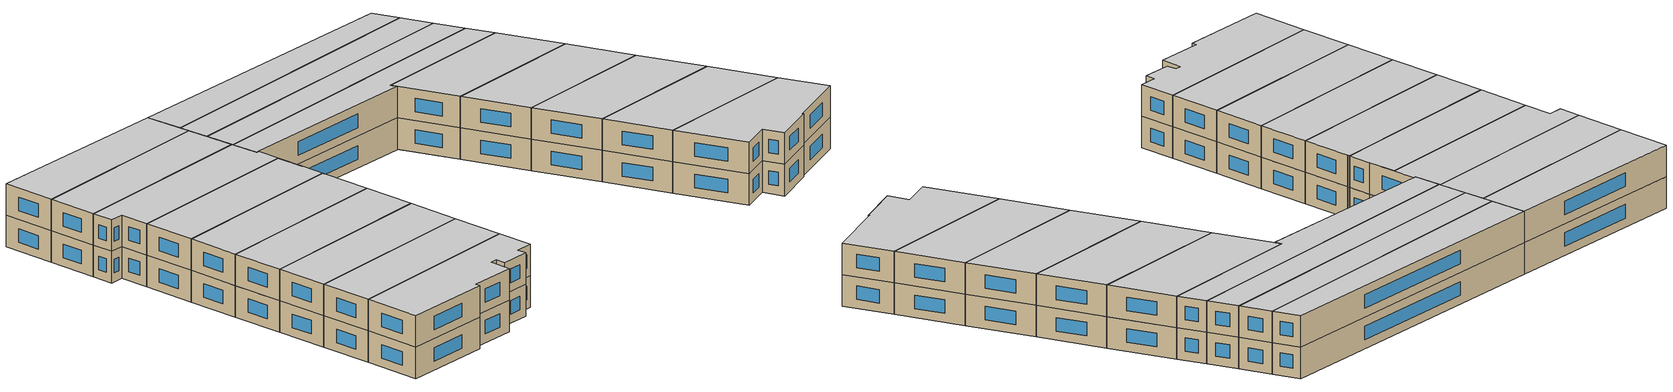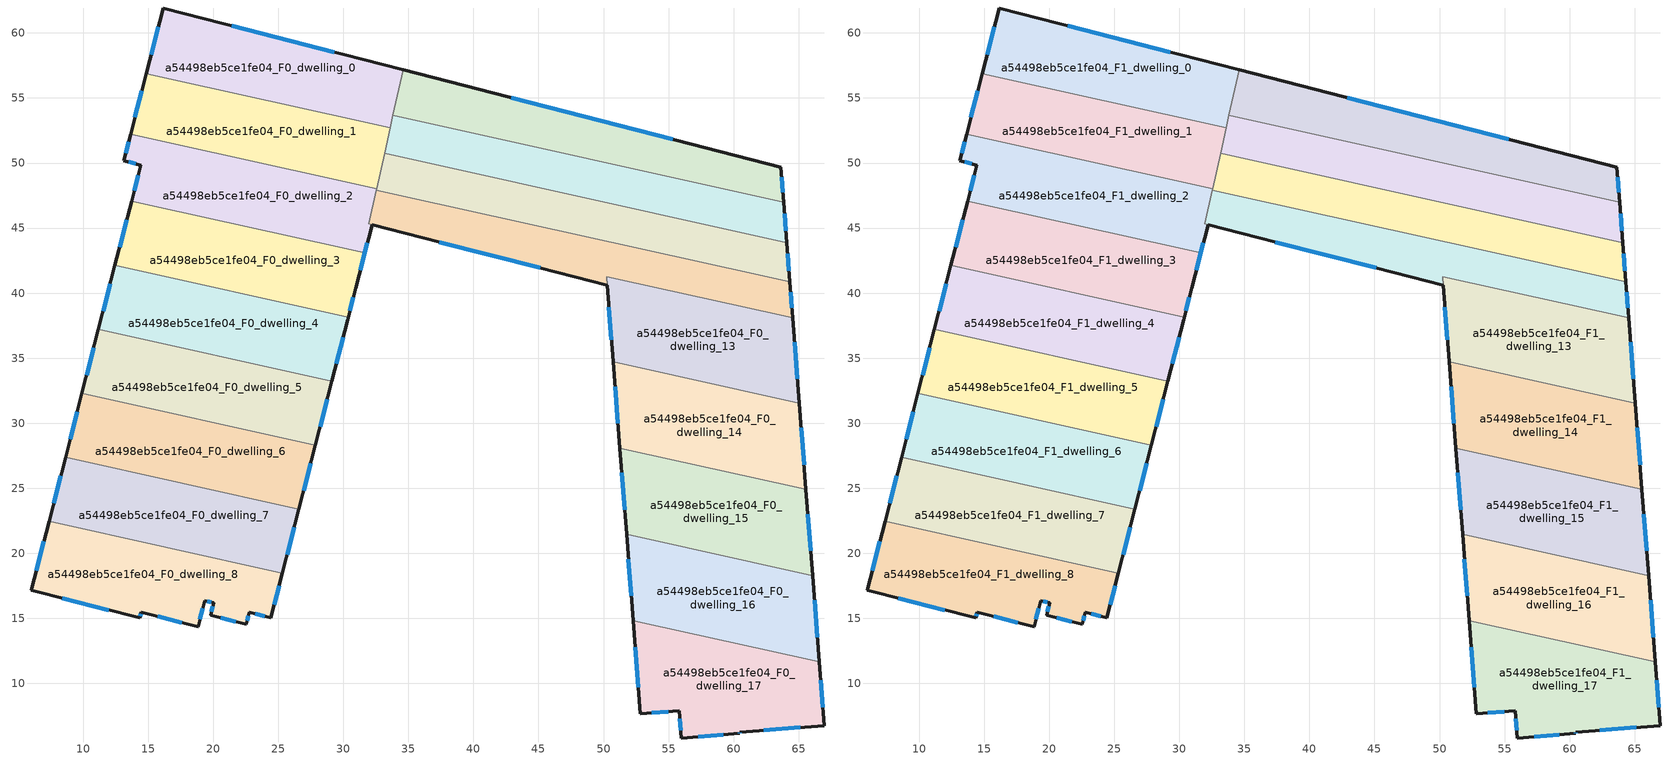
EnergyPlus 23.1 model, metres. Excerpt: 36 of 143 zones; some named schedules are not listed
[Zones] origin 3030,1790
a54498eb5ce1fe04_F0_dwelling_0
 floor ground (EU_floor_Construction): 34.59,57.16 33.61,52.72 14.85,56.88 16.15,61.91 z0
 wall outside (EU_wall_Construction): 34.59,57.16 16.15,61.91 14.85,56.88 z0:3
 wall to a54498eb5ce1fe04_F0_dwelling_1 (EU_wall_Construction): 14.85,56.88 33.61,52.72 z0:3
 wall to a54498eb5ce1fe04_F0_dwelling_9 (EU_wall_Construction): 33.81,53.66 34.59,57.16 z0:3
 wall to a54498eb5ce1fe04_F0_dwelling_10 (EU_wall_Construction): 33.61,52.72 33.81,53.66 z0:3
 window (EU_Window_Construction): 15.78,60.47 15.22,58.32 / 29.32,58.52 21.42,60.55 z0.86:2.14
a54498eb5ce1fe04_F0_dwelling_1
 floor ground (EU_floor_Construction): 33.61,52.72 32.56,48 13.65,52.2 14.85,56.88 z0
 wall outside (EU_wall_Construction): 14.85,56.88 13.65,52.2 z0:3
 wall to a54498eb5ce1fe04_F0_dwelling_2 (EU_wall_Construction): 13.65,52.2 32.56,48 z0:3
 wall to a54498eb5ce1fe04_F0_dwelling_11 (EU_wall_Construction): 32.56,48 33.17,50.74 z0:3
 wall to a54498eb5ce1fe04_F0_dwelling_10 (EU_wall_Construction): 33.17,50.74 33.61,52.72 z0:3
 window (EU_Window_Construction): 14.51,55.54 13.99,53.53 z0.86:2.14
a54498eb5ce1fe04_F0_dwelling_10
 floor ground (EU_floor_Construction): 63.84,47 64.08,43.89 33.17,50.74 33.82,53.66 z0
 wall outside (EU_wall_Construction): 64.08,43.89 63.84,47 z0:3
 wall to a54498eb5ce1fe04_F0_dwelling_11 (EU_wall_Construction): 33.17,50.74 64.08,43.89 z0:3
 wall to a54498eb5ce1fe04_F0_dwelling_9 (EU_wall_Construction): 63.84,47 33.82,53.66 z0:3
 window (EU_Window_Construction): 64.02,44.78 63.91,46.11 z0.86:2.14
a54498eb5ce1fe04_F0_dwelling_11
 floor ground (EU_floor_Construction): 64.08,43.89 64.32,40.86 32.54,47.91 33.17,50.74 z0
 wall outside (EU_wall_Construction): 64.32,40.86 64.08,43.89 z0:3
 wall to a54498eb5ce1fe04_F0_dwelling_12 (EU_wall_Construction): 32.54,47.91 64.32,40.86 z0:3
 wall to a54498eb5ce1fe04_F0_dwelling_2 (EU_wall_Construction): 32.56,48 32.54,47.91 z0:3
 window (EU_Window_Construction): 64.25,41.72 64.15,43.02 z0.86:2.14
a54498eb5ce1fe04_F0_dwelling_12
 floor ground (EU_floor_Construction): 64.32,40.86 64.53,38.09 50.23,41.26 50.28,40.6 32.22,45.26 31.97,45.31 32.54,47.91 z0
 wall outside (EU_wall_Construction): 64.53,38.09 64.32,40.86 / 32.22,45.26 50.28,40.6 z0:3
 wall to a54498eb5ce1fe04_F0_dwelling_2 (EU_wall_Construction): 32.54,47.91 31.97,45.31 32.22,45.26 z0:3
 wall to a54498eb5ce1fe04_F0_dwelling_13 (EU_wall_Construction): 50.28,40.6 50.23,41.26 64.53,38.09 z0:3
 window (EU_Window_Construction): 64.47,38.88 64.38,40.07 / 37.38,43.93 45.12,41.93 z0.86:2.14
a54498eb5ce1fe04_F0_dwelling_13
 floor ground (EU_floor_Construction): 64.53,38.09 65.04,31.54 50.74,34.71 50.23,41.26 z0
 wall outside (EU_wall_Construction): 65.04,31.54 64.53,38.09 / 50.28,40.6 50.74,34.71 z0:3
 wall to a54498eb5ce1fe04_F0_dwelling_14 (EU_wall_Construction): 50.74,34.71 65.04,31.54 z0:3
 window (EU_Window_Construction): 64.9,33.41 64.68,36.22 / 50.41,38.92 50.61,36.4 z0.86:2.14
a54498eb5ce1fe04_F0_dwelling_14
 floor ground (EU_floor_Construction): 65.04,31.54 65.56,24.92 51.25,28.09 50.74,34.71 z0
 wall outside (EU_wall_Construction): 50.74,34.71 51.25,28.09 / 65.56,24.92 65.04,31.54 z0:3
 wall to a54498eb5ce1fe04_F0_dwelling_15 (EU_wall_Construction): 51.25,28.09 65.56,24.92 z0:3
 window (EU_Window_Construction): 50.89,32.82 51.11,29.98 / 65.41,26.81 65.19,29.65 z0.86:2.14
a54498eb5ce1fe04_F0_dwelling_15
 floor ground (EU_floor_Construction): 65.56,24.92 66.07,18.29 51.77,21.46 51.25,28.09 z0
 wall outside (EU_wall_Construction): 51.25,28.09 51.77,21.46 / 66.07,18.29 65.56,24.92 z0:3
 wall to a54498eb5ce1fe04_F0_dwelling_16 (EU_wall_Construction): 51.77,21.46 66.07,18.29 z0:3
 window (EU_Window_Construction): 51.4,26.19 51.62,23.35 / 65.93,20.18 65.71,23.02 z0.86:2.14
a54498eb5ce1fe04_F0_dwelling_16
 floor ground (EU_floor_Construction): 66.07,18.29 66.59,11.66 52.28,14.83 51.77,21.46 z0
 wall outside (EU_wall_Construction): 51.77,21.46 52.28,14.83 / 66.59,11.66 66.07,18.29 z0:3
 wall to a54498eb5ce1fe04_F0_dwelling_17 (EU_wall_Construction): 52.28,14.83 66.59,11.66 z0:3
 window (EU_Window_Construction): 51.92,19.56 52.14,16.72 / 66.44,13.55 66.22,16.39 z0.86:2.14
a54498eb5ce1fe04_F0_dwelling_17
 floor ground (EU_floor_Construction): 66.59,11.66 66.97,6.76 60.47,6.25 60.48,6.16 55.99,5.81 55.83,7.9 52.84,7.67 52.28,14.83 z0
 wall outside (EU_wall_Construction): 52.28,14.83 52.84,7.67 55.83,7.9 55.99,5.81 60.48,6.16 60.47,6.25 66.97,6.76 66.59,11.66 z0:3
 window (EU_Window_Construction): 52.44,12.78 52.68,9.71 / 66.86,8.16 66.7,10.26 / 62.33,6.4 65.11,6.62 / 60.47,6.18 60.47,6.23 / 57.27,5.91 59.2,6.06 / 55.88,7.3 55.95,6.41 / 53.69,7.73 54.98,7.83 z0.86:2.14
a54498eb5ce1fe04_F0_dwelling_2
 floor ground (EU_floor_Construction): 32.56,48 31.97,45.31 32.22,45.26 30.95,40.37 31.65,43.08 13.73,47.07 14.44,49.84 13.12,50.18 13.65,52.2 z0
 wall outside (EU_wall_Construction): 13.65,52.2 13.12,50.18 14.44,49.84 13.73,47.07 / 30.96,40.37 32.22,45.26 z0:3
 wall to a54498eb5ce1fe04_F0_dwelling_3 (EU_wall_Construction): 13.73,47.07 31.65,43.08 30.95,40.37 z0:3
 window (EU_Window_Construction): 14.24,49.05 13.93,47.86 / 13.5,50.08 14.07,49.94 / 13.5,51.62 13.27,50.76 / 31.32,41.77 31.86,43.86 z0.86:2.14
a54498eb5ce1fe04_F0_dwelling_3
 floor ground (EU_floor_Construction): 31.65,43.08 30.95,40.36 30.34,37.97 30.38,38.15 12.45,42.12 13.73,47.07 z0
 wall outside (EU_wall_Construction): 13.73,47.07 12.45,42.12 / 30.34,37.97 30.95,40.36 z0:3
 wall to a54498eb5ce1fe04_F0_dwelling_4 (EU_wall_Construction): 12.45,42.12 30.38,38.15 30.34,37.97 z0:3
 window (EU_Window_Construction): 13.36,45.65 12.82,43.54 / 30.51,38.65 30.78,39.68 z0.86:2.14
a54498eb5ce1fe04_F0_dwelling_4
 floor ground (EU_floor_Construction): 30.38,38.15 30.34,37.97 29.11,33.23 11.18,37.21 12.45,42.12 z0
 wall outside (EU_wall_Construction): 29.11,33.23 30.34,37.97 / 12.45,42.12 11.18,37.21 z0:3
 wall to a54498eb5ce1fe04_F0_dwelling_5 (EU_wall_Construction): 11.18,37.21 29.11,33.23 z0:3
 window (EU_Window_Construction): 29.46,34.58 29.99,36.61 / 12.09,40.72 11.55,38.61 z0.86:2.14
a54498eb5ce1fe04_F0_dwelling_5
 floor ground (EU_floor_Construction): 29.11,33.23 27.85,28.31 9.92,32.29 11.18,37.21 z0
 wall outside (EU_wall_Construction): 11.18,37.21 9.92,32.29 / 27.85,28.31 29.11,33.23 z0:3
 wall to a54498eb5ce1fe04_F0_dwelling_6 (EU_wall_Construction): 9.92,32.29 27.85,28.31 z0:3
 window (EU_Window_Construction): 10.82,35.8 10.28,33.69 / 28.21,29.72 28.75,31.83 z0.86:2.14
a54498eb5ce1fe04_F0_dwelling_6
 floor ground (EU_floor_Construction): 27.85,28.31 26.58,23.4 8.65,27.37 9.92,32.29 z0
 wall outside (EU_wall_Construction): 9.92,32.29 8.65,27.37 / 26.58,23.4 27.85,28.31 z0:3
 wall to a54498eb5ce1fe04_F0_dwelling_7 (EU_wall_Construction): 8.65,27.37 26.58,23.4 z0:3
 window (EU_Window_Construction): 9.55,30.88 9.01,28.78 / 26.94,24.8 27.48,26.91 z0.86:2.14
a54498eb5ce1fe04_F0_dwelling_7
 floor ground (EU_floor_Construction): 26.58,23.4 25.31,18.48 7.38,22.45 8.65,27.37 z0
 wall outside (EU_wall_Construction): 8.65,27.37 7.38,22.45 / 25.31,18.48 26.58,23.4 z0:3
 wall to a54498eb5ce1fe04_F0_dwelling_8 (EU_wall_Construction): 7.38,22.45 25.31,18.48 z0:3
 window (EU_Window_Construction): 8.29,25.97 7.74,23.86 / 25.67,19.88 26.22,21.99 z0.86:2.14
a54498eb5ce1fe04_F0_dwelling_8
 floor ground (EU_floor_Construction): 25.31,18.48 24.43,15.05 22.77,15.48 22.53,14.55 19.79,15.26 20.03,16.19 19.35,16.36 18.84,14.35 14.48,15.47 14.37,15.04 6.01,17.15 7.38,22.45 z0
 wall outside (EU_wall_Construction): 7.38,22.45 6.01,17.15 14.37,15.04 14.48,15.47 18.84,14.35 19.35,16.36 20.03,16.19 19.79,15.26 22.53,14.55 22.77,15.48 24.43,15.05 25.31,18.48 z0:3
 window (EU_Window_Construction): 19.96,15.92 19.86,15.52 / 19.55,16.31 19.84,16.24 / 18.98,14.92 19.21,15.79 / 15.72,15.15 17.59,14.67 / 14.4,15.16 14.45,15.35 / 8.4,16.54 11.98,15.64 / 6.99,20.94 6.4,18.66 / 24.68,16.03 25.06,17.5 / 23.25,15.36 23.96,15.18 / 22.6,14.82 22.7,15.22 / 20.58,15.06 21.75,14.75 z0.86:2.14
a54498eb5ce1fe04_F0_dwelling_9
 floor ground (EU_floor_Construction): 63.64,49.67 63.84,47 33.82,53.66 34.59,57.16 z0
 wall outside (EU_wall_Construction): 63.84,47 63.64,49.67 34.59,57.16 z0:3
 window (EU_Window_Construction): 55.34,51.81 42.89,55.02 / 63.78,47.76 63.69,48.91 z0.86:2.14
a54498eb5ce1fe04_F1_dwelling_0
 floor to a54498eb5ce1fe04_F0_dwelling_0 (EU_floor_Construction): 34.59,57.16 33.61,52.72 14.85,56.88 16.15,61.91 z3
 wall outside (EU_wall_Construction): 34.59,57.16 16.15,61.91 14.85,56.88 z3:6
 wall to a54498eb5ce1fe04_F1_dwelling_1 (EU_wall_Construction): 14.85,56.88 33.61,52.72 z3:6
 wall to a54498eb5ce1fe04_F1_dwelling_9 (EU_wall_Construction): 33.81,53.66 34.59,57.16 z3:6
 wall to a54498eb5ce1fe04_F1_dwelling_10 (EU_wall_Construction): 33.61,52.72 33.81,53.66 z3:6
 window (EU_Window_Construction): 15.78,60.47 15.22,58.32 / 29.32,58.52 21.42,60.55 z3.86:5.14
 ceiling to a54498eb5ce1fe04_F2_dwelling_0 (EU_floor_Construction): 33.61,52.72 34.59,57.16 16.15,61.91 14.85,56.88 z6
a54498eb5ce1fe04_F1_dwelling_1
 floor to a54498eb5ce1fe04_F0_dwelling_1 (EU_floor_Construction): 33.61,52.72 32.56,48 13.65,52.2 14.85,56.88 z3
 wall outside (EU_wall_Construction): 14.85,56.88 13.65,52.2 z3:6
 wall to a54498eb5ce1fe04_F1_dwelling_2 (EU_wall_Construction): 13.65,52.2 32.56,48 z3:6
 wall to a54498eb5ce1fe04_F1_dwelling_11 (EU_wall_Construction): 32.56,48 33.17,50.74 z3:6
 wall to a54498eb5ce1fe04_F1_dwelling_10 (EU_wall_Construction): 33.17,50.74 33.61,52.72 z3:6
 window (EU_Window_Construction): 14.51,55.54 13.99,53.53 z3.86:5.14
 ceiling to a54498eb5ce1fe04_F2_dwelling_1 (EU_floor_Construction): 32.56,48 33.61,52.72 14.85,56.88 13.65,52.2 z6
a54498eb5ce1fe04_F1_dwelling_10
 floor to a54498eb5ce1fe04_F0_dwelling_10 (EU_floor_Construction): 63.84,47 64.08,43.89 33.17,50.74 33.82,53.66 z3
 wall outside (EU_wall_Construction): 64.08,43.89 63.84,47 z3:6
 wall to a54498eb5ce1fe04_F1_dwelling_11 (EU_wall_Construction): 33.17,50.74 64.08,43.89 z3:6
 wall to a54498eb5ce1fe04_F1_dwelling_9 (EU_wall_Construction): 63.84,47 33.82,53.66 z3:6
 window (EU_Window_Construction): 64.02,44.78 63.91,46.11 z3.86:5.14
 ceiling to a54498eb5ce1fe04_F2_dwelling_10 (EU_floor_Construction): 64.08,43.89 63.84,47 33.82,53.66 33.17,50.74 z6
a54498eb5ce1fe04_F1_dwelling_11
 floor to a54498eb5ce1fe04_F0_dwelling_11 (EU_floor_Construction): 64.08,43.89 64.32,40.86 32.54,47.91 33.17,50.74 z3
 wall outside (EU_wall_Construction): 64.32,40.86 64.08,43.89 z3:6
 wall to a54498eb5ce1fe04_F1_dwelling_12 (EU_wall_Construction): 32.54,47.91 64.32,40.86 z3:6
 wall to a54498eb5ce1fe04_F1_dwelling_2 (EU_wall_Construction): 32.56,48 32.54,47.91 z3:6
 window (EU_Window_Construction): 64.25,41.72 64.15,43.02 z3.86:5.14
 ceiling to a54498eb5ce1fe04_F2_dwelling_11 (EU_floor_Construction): 64.32,40.86 64.08,43.89 33.17,50.74 32.54,47.91 z6
a54498eb5ce1fe04_F1_dwelling_12
 floor to a54498eb5ce1fe04_F0_dwelling_12 (EU_floor_Construction): 64.32,40.86 64.53,38.09 50.23,41.26 50.28,40.6 32.22,45.26 31.97,45.31 32.54,47.91 z3
 wall outside (EU_wall_Construction): 64.53,38.09 64.32,40.86 / 32.22,45.26 50.28,40.6 z3:6
 wall to a54498eb5ce1fe04_F1_dwelling_2 (EU_wall_Construction): 32.54,47.91 31.97,45.31 32.22,45.26 z3:6
 wall to a54498eb5ce1fe04_F1_dwelling_13 (EU_wall_Construction): 50.28,40.6 50.23,41.26 64.53,38.09 z3:6
 window (EU_Window_Construction): 64.47,38.88 64.38,40.07 / 37.38,43.93 45.12,41.93 z3.86:5.14
 ceiling to a54498eb5ce1fe04_F2_dwelling_12 (EU_floor_Construction): 64.53,38.09 64.32,40.86 32.54,47.91 31.97,45.31 32.22,45.26 50.28,40.6 50.23,41.26 z6
a54498eb5ce1fe04_F1_dwelling_13
 floor to a54498eb5ce1fe04_F0_dwelling_13 (EU_floor_Construction): 64.53,38.09 65.04,31.54 50.74,34.71 50.23,41.26 z3
 wall outside (EU_wall_Construction): 65.04,31.54 64.53,38.09 / 50.28,40.6 50.74,34.71 z3:6
 wall to a54498eb5ce1fe04_F1_dwelling_14 (EU_wall_Construction): 50.74,34.71 65.04,31.54 z3:6
 window (EU_Window_Construction): 64.9,33.41 64.68,36.22 / 50.41,38.92 50.61,36.4 z3.86:5.14
 ceiling to a54498eb5ce1fe04_F2_dwelling_13 (EU_floor_Construction): 65.04,31.54 64.53,38.09 50.23,41.26 50.74,34.71 z6
a54498eb5ce1fe04_F1_dwelling_14
 floor to a54498eb5ce1fe04_F0_dwelling_14 (EU_floor_Construction): 65.04,31.54 65.56,24.92 51.25,28.09 50.74,34.71 z3
 wall outside (EU_wall_Construction): 50.74,34.71 51.25,28.09 / 65.56,24.92 65.04,31.54 z3:6
 wall to a54498eb5ce1fe04_F1_dwelling_15 (EU_wall_Construction): 51.25,28.09 65.56,24.92 z3:6
 window (EU_Window_Construction): 50.89,32.82 51.11,29.98 / 65.41,26.81 65.19,29.65 z3.86:5.14
 ceiling to a54498eb5ce1fe04_F2_dwelling_14 (EU_floor_Construction): 65.56,24.92 65.04,31.54 50.74,34.71 51.25,28.09 z6
a54498eb5ce1fe04_F1_dwelling_15
 floor to a54498eb5ce1fe04_F0_dwelling_15 (EU_floor_Construction): 65.56,24.92 66.07,18.29 51.77,21.46 51.25,28.09 z3
 wall outside (EU_wall_Construction): 51.25,28.09 51.77,21.46 / 66.07,18.29 65.56,24.92 z3:6
 wall to a54498eb5ce1fe04_F1_dwelling_16 (EU_wall_Construction): 51.77,21.46 66.07,18.29 z3:6
 window (EU_Window_Construction): 51.4,26.19 51.62,23.35 / 65.93,20.18 65.71,23.02 z3.86:5.14
 ceiling to a54498eb5ce1fe04_F2_dwelling_15 (EU_floor_Construction): 66.07,18.29 65.56,24.92 51.25,28.09 51.77,21.46 z6
a54498eb5ce1fe04_F1_dwelling_16
 floor to a54498eb5ce1fe04_F0_dwelling_16 (EU_floor_Construction): 66.07,18.29 66.59,11.66 52.28,14.83 51.77,21.46 z3
 wall outside (EU_wall_Construction): 51.77,21.46 52.28,14.83 / 66.59,11.66 66.07,18.29 z3:6
 wall to a54498eb5ce1fe04_F1_dwelling_17 (EU_wall_Construction): 52.28,14.83 66.59,11.66 z3:6
 window (EU_Window_Construction): 51.92,19.56 52.14,16.72 / 66.44,13.55 66.22,16.39 z3.86:5.14
 ceiling to a54498eb5ce1fe04_F2_dwelling_16 (EU_floor_Construction): 66.59,11.66 66.07,18.29 51.77,21.46 52.28,14.83 z6
a54498eb5ce1fe04_F1_dwelling_17
 floor to a54498eb5ce1fe04_F0_dwelling_17 (EU_floor_Construction): 66.59,11.66 66.97,6.76 60.47,6.25 60.48,6.16 55.99,5.81 55.83,7.9 52.84,7.67 52.28,14.83 z3
 wall outside (EU_wall_Construction): 52.28,14.83 52.84,7.67 55.83,7.9 55.99,5.81 60.48,6.16 60.47,6.25 66.97,6.76 66.59,11.66 z3:6
 window (EU_Window_Construction): 52.44,12.78 52.68,9.71 / 66.86,8.16 66.7,10.26 / 62.33,6.4 65.11,6.62 / 60.47,6.18 60.47,6.23 / 57.27,5.91 59.2,6.06 / 55.88,7.3 55.95,6.41 / 53.69,7.73 54.98,7.83 z3.86:5.14
 ceiling to a54498eb5ce1fe04_F2_dwelling_17 (EU_floor_Construction): 66.97,6.76 66.59,11.66 52.28,14.83 52.84,7.67 55.83,7.9 55.99,5.81 60.48,6.16 60.47,6.25 z6
a54498eb5ce1fe04_F1_dwelling_2
 floor to a54498eb5ce1fe04_F0_dwelling_2 (EU_floor_Construction): 32.56,48 31.97,45.31 32.22,45.26 30.95,40.37 31.65,43.08 13.73,47.07 14.44,49.84 13.12,50.18 13.65,52.2 z3
 wall outside (EU_wall_Construction): 13.65,52.2 13.12,50.18 14.44,49.84 13.73,47.07 / 30.96,40.37 32.22,45.26 z3:6
 wall to a54498eb5ce1fe04_F1_dwelling_3 (EU_wall_Construction): 13.73,47.07 31.65,43.08 30.95,40.37 z3:6
 window (EU_Window_Construction): 14.24,49.05 13.93,47.86 / 13.5,50.08 14.07,49.94 / 13.5,51.62 13.27,50.76 / 31.32,41.77 31.86,43.86 z3.86:5.14
 ceiling to a54498eb5ce1fe04_F2_dwelling_2 (EU_floor_Construction): 30.96,40.37 32.22,45.26 31.97,45.31 32.56,48 13.65,52.2 13.12,50.18 14.44,49.84 13.73,47.07 31.65,43.08 z6
a54498eb5ce1fe04_F1_dwelling_3
 floor to a54498eb5ce1fe04_F0_dwelling_3 (EU_floor_Construction): 31.65,43.08 30.95,40.36 30.34,37.97 30.38,38.15 12.45,42.12 13.73,47.07 z3
 wall outside (EU_wall_Construction): 13.73,47.07 12.45,42.12 / 30.34,37.97 30.95,40.36 z3:6
 wall to a54498eb5ce1fe04_F1_dwelling_4 (EU_wall_Construction): 12.45,42.12 30.38,38.15 30.34,37.97 z3:6
 window (EU_Window_Construction): 13.36,45.65 12.82,43.54 / 30.51,38.65 30.78,39.68 z3.86:5.14
 ceiling to a54498eb5ce1fe04_F2_dwelling_3 (EU_floor_Construction): 30.38,38.15 30.34,37.97 30.95,40.36 31.65,43.08 13.73,47.07 12.45,42.12 z6
a54498eb5ce1fe04_F1_dwelling_4
 floor to a54498eb5ce1fe04_F0_dwelling_4 (EU_floor_Construction): 30.38,38.15 30.34,37.97 29.11,33.23 11.18,37.21 12.45,42.12 z3
 wall outside (EU_wall_Construction): 29.11,33.23 30.34,37.97 / 12.45,42.12 11.18,37.21 z3:6
 wall to a54498eb5ce1fe04_F1_dwelling_5 (EU_wall_Construction): 11.18,37.21 29.11,33.23 z3:6
 window (EU_Window_Construction): 29.46,34.58 29.99,36.61 / 12.09,40.72 11.55,38.61 z3.86:5.14
 ceiling to a54498eb5ce1fe04_F2_dwelling_4 (EU_floor_Construction): 29.11,33.23 30.34,37.97 30.38,38.15 12.45,42.12 11.18,37.21 z6
a54498eb5ce1fe04_F1_dwelling_5
 floor to a54498eb5ce1fe04_F0_dwelling_5 (EU_floor_Construction): 29.11,33.23 27.85,28.31 9.92,32.29 11.18,37.21 z3
 wall outside (EU_wall_Construction): 11.18,37.21 9.92,32.29 / 27.85,28.31 29.11,33.23 z3:6
 wall to a54498eb5ce1fe04_F1_dwelling_6 (EU_wall_Construction): 9.92,32.29 27.85,28.31 z3:6
 window (EU_Window_Construction): 10.82,35.8 10.28,33.69 / 28.21,29.72 28.75,31.83 z3.86:5.14
 ceiling to a54498eb5ce1fe04_F2_dwelling_5 (EU_floor_Construction): 27.85,28.31 29.11,33.23 11.18,37.21 9.92,32.29 z6
a54498eb5ce1fe04_F1_dwelling_6
 floor to a54498eb5ce1fe04_F0_dwelling_6 (EU_floor_Construction): 27.85,28.31 26.58,23.4 8.65,27.37 9.92,32.29 z3
 wall outside (EU_wall_Construction): 9.92,32.29 8.65,27.37 / 26.58,23.4 27.85,28.31 z3:6
 wall to a54498eb5ce1fe04_F1_dwelling_7 (EU_wall_Construction): 8.65,27.37 26.58,23.4 z3:6
 window (EU_Window_Construction): 9.55,30.88 9.01,28.78 / 26.94,24.8 27.48,26.91 z3.86:5.14
 ceiling to a54498eb5ce1fe04_F2_dwelling_6 (EU_floor_Construction): 26.58,23.4 27.85,28.31 9.92,32.29 8.65,27.37 z6
a54498eb5ce1fe04_F1_dwelling_7
 floor to a54498eb5ce1fe04_F0_dwelling_7 (EU_floor_Construction): 26.58,23.4 25.31,18.48 7.38,22.45 8.65,27.37 z3
 wall outside (EU_wall_Construction): 8.65,27.37 7.38,22.45 / 25.31,18.48 26.58,23.4 z3:6
 wall to a54498eb5ce1fe04_F1_dwelling_8 (EU_wall_Construction): 7.38,22.45 25.31,18.48 z3:6
 window (EU_Window_Construction): 8.29,25.97 7.74,23.86 / 25.67,19.88 26.22,21.99 z3.86:5.14
 ceiling to a54498eb5ce1fe04_F2_dwelling_7 (EU_floor_Construction): 25.31,18.48 26.58,23.4 8.65,27.37 7.38,22.45 z6
a54498eb5ce1fe04_F1_dwelling_8
 floor to a54498eb5ce1fe04_F0_dwelling_8 (EU_floor_Construction): 25.31,18.48 24.43,15.05 22.77,15.48 22.53,14.55 19.79,15.26 20.03,16.19 19.35,16.36 18.84,14.35 14.48,15.47 14.37,15.04 6.01,17.15 7.38,22.45 z3
 wall outside (EU_wall_Construction): 7.38,22.45 6.01,17.15 14.37,15.04 14.48,15.47 18.84,14.35 19.35,16.36 20.03,16.19 19.79,15.26 22.53,14.55 22.77,15.48 24.43,15.05 25.31,18.48 z3:6
 window (EU_Window_Construction): 19.96,15.92 19.86,15.52 / 19.55,16.31 19.84,16.24 / 18.98,14.92 19.21,15.79 / 15.72,15.15 17.59,14.67 / 14.4,15.16 14.45,15.35 / 8.4,16.54 11.98,15.64 / 6.99,20.94 6.4,18.66 / 24.68,16.03 25.06,17.5 / 23.25,15.36 23.96,15.18 / 22.6,14.82 22.7,15.22 / 20.58,15.06 21.75,14.75 z3.86:5.14
 ceiling to a54498eb5ce1fe04_F2_dwelling_8 (EU_floor_Construction): 24.43,15.05 25.31,18.48 7.38,22.45 6.01,17.15 14.37,15.04 14.48,15.47 18.84,14.35 19.35,16.36 20.03,16.19 19.79,15.26 22.53,14.55 22.77,15.48 z6
a54498eb5ce1fe04_F1_dwelling_9
 floor to a54498eb5ce1fe04_F0_dwelling_9 (EU_floor_Construction): 63.64,49.67 63.84,47 33.82,53.66 34.59,57.16 z3
 wall outside (EU_wall_Construction): 63.84,47 63.64,49.67 34.59,57.16 z3:6
 window (EU_Window_Construction): 55.34,51.81 42.89,55.02 / 63.78,47.76 63.69,48.91 z3.86:5.14
 ceiling to a54498eb5ce1fe04_F2_dwelling_9 (EU_floor_Construction): 63.84,47 63.64,49.67 34.59,57.16 33.82,53.66 z6
[Building]
EU S2 Campaign: North Axis=0; Terrain=City; Solar Distribution=FullExterior
[Site:Location]
Helsinki-Vantaa.AP: Latitude=60.317; Longitude=24.963; Time Zone=2; Elevation=54.6
[SizingPeriod:WeatherFileDays]
AnnualSizingPeriod: Begin Month=1; Begin Day of Month=1; End Month=12; End Day of Month=31; Day of Week for Start Day=Monday; Use Weather File Daylight Saving Period=No; Use Weather File Rain and Snow Indicators=No
[MATERIAL]
EU_InternalMass_Material: Roughness=MediumRough; Thickness=0.1; Conductivity=1; Density=1800; Specific Heat=900; Thermal Absorptance=0.9; Solar Absorptance=0.7; Visible Absorptance=0.7
[MATERIAL:NOMASS] Roughness=MediumRough; Thermal Absorptance=0.9; Solar Absorptance=0.7; Visible Absorptance=0.7
Name | Thermal Resistance
EU_wall_NoMass | 5.91765
EU_floor_NoMass | 6.2875
[WINDOWMATERIAL:SIMPLEGLAZINGSYSTEM]
EU_Window_SimpleGlazing: UFactor=0.994035; Solar Heat Gain Coefficient=0.7; Visible Transmittance=0.7
[CONSTRUCTION]
EU_wall_Construction: EU_wall_NoMass
EU_floor_Construction: EU_floor_NoMass
EU_Window_Construction: EU_Window_SimpleGlazing
EU_InternalMass_Construction: EU_InternalMass_Material
[ZONE] Type=1; Multiplier=1; Ceiling Height=autocalculate; Floor Area=autocalculate; Part of Total Floor Area=Yes
Name | Volume
a54498eb5ce1fe04_F0_dwelling_0; a54498eb5ce1fe04_F1_dwelling_0 | 279.579
a54498eb5ce1fe04_F0_dwelling_1; a54498eb5ce1fe04_F1_dwelling_1 | 279.638
a54498eb5ce1fe04_F0_dwelling_10; a54498eb5ce1fe04_F1_dwelling_10; a54498eb5ce1fe04_F0_dwelling_11; a54498eb5ce1fe04_F1_dwelling_11 | 279.642
a54498eb5ce1fe04_F0_dwelling_12; a54498eb5ce1fe04_F1_dwelling_12 | 280.151
a54498eb5ce1fe04_F0_dwelling_13 | 276.185
a54498eb5ce1fe04_F1_dwelling_13 | 276.139
a54498eb5ce1fe04_F0_dwelling_14; a54498eb5ce1fe04_F1_dwelling_14 | 279.519
a54498eb5ce1fe04_F0_dwelling_15; a54498eb5ce1fe04_F1_dwelling_15 | 279.626
a54498eb5ce1fe04_F0_dwelling_16; a54498eb5ce1fe04_F1_dwelling_16 | 279.625
a54498eb5ce1fe04_F0_dwelling_17; a54498eb5ce1fe04_F1_dwelling_17 | 279.613
a54498eb5ce1fe04_F0_dwelling_2 | 281.258
a54498eb5ce1fe04_F1_dwelling_2 | 281.298
a54498eb5ce1fe04_F0_dwelling_3; a54498eb5ce1fe04_F1_dwelling_3 | 280.831
a54498eb5ce1fe04_F0_dwelling_4; a54498eb5ce1fe04_F1_dwelling_4 | 279.646
a54498eb5ce1fe04_F0_dwelling_5; a54498eb5ce1fe04_F1_dwelling_5 | 279.582
a54498eb5ce1fe04_F0_dwelling_6; a54498eb5ce1fe04_F1_dwelling_6 | 279.635
a54498eb5ce1fe04_F0_dwelling_7; a54498eb5ce1fe04_F1_dwelling_7 | 279.636
a54498eb5ce1fe04_F0_dwelling_8; a54498eb5ce1fe04_F1_dwelling_8 | 279.595
a54498eb5ce1fe04_F0_dwelling_9; a54498eb5ce1fe04_F1_dwelling_9 | 279.56
[INTERNALMASS] Construction=EU_InternalMass_Construction
Name | Zone or ZoneList | Surface Area
a54498eb5ce1fe04_F0_dwelling_0_EU_InternalMass | a54498eb5ce1fe04_F0_dwelling_0 | 93.1929
a54498eb5ce1fe04_F0_dwelling_1_EU_InternalMass | a54498eb5ce1fe04_F0_dwelling_1 | 93.2123
a54498eb5ce1fe04_F0_dwelling_2_EU_InternalMass | a54498eb5ce1fe04_F0_dwelling_2 | 93.7642
a54498eb5ce1fe04_F0_dwelling_3_EU_InternalMass | a54498eb5ce1fe04_F0_dwelling_3 | 93.6038
a54498eb5ce1fe04_F0_dwelling_4_EU_InternalMass | a54498eb5ce1fe04_F0_dwelling_4 | 93.2157
a54498eb5ce1fe04_F0_dwelling_5_EU_InternalMass | a54498eb5ce1fe04_F0_dwelling_5 | 93.1938
a54498eb5ce1fe04_F0_dwelling_6_EU_InternalMass | a54498eb5ce1fe04_F0_dwelling_6 | 93.2117
a54498eb5ce1fe04_F0_dwelling_7_EU_InternalMass | a54498eb5ce1fe04_F0_dwelling_7 | 93.2122
a54498eb5ce1fe04_F0_dwelling_8_EU_InternalMass | a54498eb5ce1fe04_F0_dwelling_8 | 93.1987
a54498eb5ce1fe04_F0_dwelling_9_EU_InternalMass | a54498eb5ce1fe04_F0_dwelling_9 | 93.1864
a54498eb5ce1fe04_F0_dwelling_10_EU_InternalMass | a54498eb5ce1fe04_F0_dwelling_10 | 93.2141
a54498eb5ce1fe04_F0_dwelling_11_EU_InternalMass | a54498eb5ce1fe04_F0_dwelling_11 | 93.2139
a54498eb5ce1fe04_F0_dwelling_12_EU_InternalMass | a54498eb5ce1fe04_F0_dwelling_12 | 93.3839
a54498eb5ce1fe04_F0_dwelling_13_EU_InternalMass | a54498eb5ce1fe04_F0_dwelling_13 | 92.0657
a54498eb5ce1fe04_F0_dwelling_14_EU_InternalMass | a54498eb5ce1fe04_F0_dwelling_14 | 93.1731
a54498eb5ce1fe04_F0_dwelling_15_EU_InternalMass | a54498eb5ce1fe04_F0_dwelling_15 | 93.2086
a54498eb5ce1fe04_F0_dwelling_16_EU_InternalMass | a54498eb5ce1fe04_F0_dwelling_16 | 93.2086
a54498eb5ce1fe04_F0_dwelling_17_EU_InternalMass | a54498eb5ce1fe04_F0_dwelling_17 | 93.2048
a54498eb5ce1fe04_F1_dwelling_0_EU_InternalMass | a54498eb5ce1fe04_F1_dwelling_0 | 93.1929
a54498eb5ce1fe04_F1_dwelling_1_EU_InternalMass | a54498eb5ce1fe04_F1_dwelling_1 | 93.2123
a54498eb5ce1fe04_F1_dwelling_2_EU_InternalMass | a54498eb5ce1fe04_F1_dwelling_2 | 93.7642
a54498eb5ce1fe04_F1_dwelling_3_EU_InternalMass | a54498eb5ce1fe04_F1_dwelling_3 | 93.6038
a54498eb5ce1fe04_F1_dwelling_4_EU_InternalMass | a54498eb5ce1fe04_F1_dwelling_4 | 93.2157
a54498eb5ce1fe04_F1_dwelling_5_EU_InternalMass | a54498eb5ce1fe04_F1_dwelling_5 | 93.1938
a54498eb5ce1fe04_F1_dwelling_6_EU_InternalMass | a54498eb5ce1fe04_F1_dwelling_6 | 93.2117
a54498eb5ce1fe04_F1_dwelling_7_EU_InternalMass | a54498eb5ce1fe04_F1_dwelling_7 | 93.2122
a54498eb5ce1fe04_F1_dwelling_8_EU_InternalMass | a54498eb5ce1fe04_F1_dwelling_8 | 93.1987
a54498eb5ce1fe04_F1_dwelling_9_EU_InternalMass | a54498eb5ce1fe04_F1_dwelling_9 | 93.1864
a54498eb5ce1fe04_F1_dwelling_10_EU_InternalMass | a54498eb5ce1fe04_F1_dwelling_10 | 93.2141
a54498eb5ce1fe04_F1_dwelling_11_EU_InternalMass | a54498eb5ce1fe04_F1_dwelling_11 | 93.2139
a54498eb5ce1fe04_F1_dwelling_12_EU_InternalMass | a54498eb5ce1fe04_F1_dwelling_12 | 93.3839
a54498eb5ce1fe04_F1_dwelling_13_EU_InternalMass | a54498eb5ce1fe04_F1_dwelling_13 | 92.0657
a54498eb5ce1fe04_F1_dwelling_14_EU_InternalMass | a54498eb5ce1fe04_F1_dwelling_14 | 93.1731
a54498eb5ce1fe04_F1_dwelling_15_EU_InternalMass | a54498eb5ce1fe04_F1_dwelling_15 | 93.2086
a54498eb5ce1fe04_F1_dwelling_16_EU_InternalMass | a54498eb5ce1fe04_F1_dwelling_16 | 93.2086
a54498eb5ce1fe04_F1_dwelling_17_EU_InternalMass | a54498eb5ce1fe04_F1_dwelling_17 | 93.2048
[OTHEREQUIPMENT] Fuel Type=Electricity; Design Level Calculation Method=Watts/Area; Power per Zone Floor Area=1; Fraction Latent=0; Fraction Radiant=0; Fraction Lost=0; Carbon Dioxide Generation Rate=0; EndUse Subcategory=EU_Step8_InternalGains
Name | Zone or ZoneList or Space or SpaceList | Schedule
EU_Step8_InternalGain_a54498eb5ce1fe04_F0_dwelling_0_f000 | a54498eb5ce1fe04_F0_dwelling_0 | EU_Step8_GainSchedule_a54498eb5ce1fe04_F0_dwelling_0_f000
EU_Step8_InternalGain_a54498eb5ce1fe04_F0_dwelling_1_f000 | a54498eb5ce1fe04_F0_dwelling_1 | EU_Step8_GainSchedule_a54498eb5ce1fe04_F0_dwelling_1_f000
EU_Step8_InternalGain_a54498eb5ce1fe04_F0_dwelling_2_f000 | a54498eb5ce1fe04_F0_dwelling_2 | EU_Step8_GainSchedule_a54498eb5ce1fe04_F0_dwelling_2_f000
EU_Step8_InternalGain_a54498eb5ce1fe04_F0_dwelling_3_f000 | a54498eb5ce1fe04_F0_dwelling_3 | EU_Step8_GainSchedule_a54498eb5ce1fe04_F0_dwelling_3_f000
EU_Step8_InternalGain_a54498eb5ce1fe04_F0_dwelling_4_f000 | a54498eb5ce1fe04_F0_dwelling_4 | EU_Step8_GainSchedule_a54498eb5ce1fe04_F0_dwelling_4_f000
EU_Step8_InternalGain_a54498eb5ce1fe04_F0_dwelling_5_f000 | a54498eb5ce1fe04_F0_dwelling_5 | EU_Step8_GainSchedule_a54498eb5ce1fe04_F0_dwelling_5_f000
EU_Step8_InternalGain_a54498eb5ce1fe04_F0_dwelling_6_f000 | a54498eb5ce1fe04_F0_dwelling_6 | EU_Step8_GainSchedule_a54498eb5ce1fe04_F0_dwelling_6_f000
EU_Step8_InternalGain_a54498eb5ce1fe04_F0_dwelling_7_f000 | a54498eb5ce1fe04_F0_dwelling_7 | EU_Step8_GainSchedule_a54498eb5ce1fe04_F0_dwelling_7_f000
EU_Step8_InternalGain_a54498eb5ce1fe04_F0_dwelling_8_f000 | a54498eb5ce1fe04_F0_dwelling_8 | EU_Step8_GainSchedule_a54498eb5ce1fe04_F0_dwelling_8_f000
EU_Step8_InternalGain_a54498eb5ce1fe04_F0_dwelling_9_f000 | a54498eb5ce1fe04_F0_dwelling_9 | EU_Step8_GainSchedule_a54498eb5ce1fe04_F0_dwelling_9_f000
EU_Step8_InternalGain_a54498eb5ce1fe04_F0_dwelling_10_f000 | a54498eb5ce1fe04_F0_dwelling_10 | EU_Step8_GainSchedule_a54498eb5ce1fe04_F0_dwelling_10_f000
EU_Step8_InternalGain_a54498eb5ce1fe04_F0_dwelling_11_f000 | a54498eb5ce1fe04_F0_dwelling_11 | EU_Step8_GainSchedule_a54498eb5ce1fe04_F0_dwelling_11_f000
EU_Step8_InternalGain_a54498eb5ce1fe04_F0_dwelling_12_f000 | a54498eb5ce1fe04_F0_dwelling_12 | EU_Step8_GainSchedule_a54498eb5ce1fe04_F0_dwelling_12_f000
EU_Step8_InternalGain_a54498eb5ce1fe04_F0_dwelling_13_f000 | a54498eb5ce1fe04_F0_dwelling_13 | EU_Step8_GainSchedule_a54498eb5ce1fe04_F0_dwelling_13_f000
EU_Step8_InternalGain_a54498eb5ce1fe04_F0_dwelling_14_f000 | a54498eb5ce1fe04_F0_dwelling_14 | EU_Step8_GainSchedule_a54498eb5ce1fe04_F0_dwelling_14_f000
EU_Step8_InternalGain_a54498eb5ce1fe04_F0_dwelling_15_f000 | a54498eb5ce1fe04_F0_dwelling_15 | EU_Step8_GainSchedule_a54498eb5ce1fe04_F0_dwelling_15_f000
EU_Step8_InternalGain_a54498eb5ce1fe04_F0_dwelling_16_f000 | a54498eb5ce1fe04_F0_dwelling_16 | EU_Step8_GainSchedule_a54498eb5ce1fe04_F0_dwelling_16_f000
EU_Step8_InternalGain_a54498eb5ce1fe04_F0_dwelling_17_f000 | a54498eb5ce1fe04_F0_dwelling_17 | EU_Step8_GainSchedule_a54498eb5ce1fe04_F0_dwelling_17_f000
EU_Step8_InternalGain_a54498eb5ce1fe04_F1_dwelling_0_f000 | a54498eb5ce1fe04_F1_dwelling_0 | EU_Step8_GainSchedule_a54498eb5ce1fe04_F1_dwelling_0_f000
EU_Step8_InternalGain_a54498eb5ce1fe04_F1_dwelling_1_f000 | a54498eb5ce1fe04_F1_dwelling_1 | EU_Step8_GainSchedule_a54498eb5ce1fe04_F1_dwelling_1_f000
EU_Step8_InternalGain_a54498eb5ce1fe04_F1_dwelling_2_f000 | a54498eb5ce1fe04_F1_dwelling_2 | EU_Step8_GainSchedule_a54498eb5ce1fe04_F1_dwelling_2_f000
EU_Step8_InternalGain_a54498eb5ce1fe04_F1_dwelling_3_f000 | a54498eb5ce1fe04_F1_dwelling_3 | EU_Step8_GainSchedule_a54498eb5ce1fe04_F1_dwelling_3_f000
EU_Step8_InternalGain_a54498eb5ce1fe04_F1_dwelling_4_f000 | a54498eb5ce1fe04_F1_dwelling_4 | EU_Step8_GainSchedule_a54498eb5ce1fe04_F1_dwelling_4_f000
EU_Step8_InternalGain_a54498eb5ce1fe04_F1_dwelling_5_f000 | a54498eb5ce1fe04_F1_dwelling_5 | EU_Step8_GainSchedule_a54498eb5ce1fe04_F1_dwelling_5_f000
EU_Step8_InternalGain_a54498eb5ce1fe04_F1_dwelling_6_f000 | a54498eb5ce1fe04_F1_dwelling_6 | EU_Step8_GainSchedule_a54498eb5ce1fe04_F1_dwelling_6_f000
EU_Step8_InternalGain_a54498eb5ce1fe04_F1_dwelling_7_f000 | a54498eb5ce1fe04_F1_dwelling_7 | EU_Step8_GainSchedule_a54498eb5ce1fe04_F1_dwelling_7_f000
EU_Step8_InternalGain_a54498eb5ce1fe04_F1_dwelling_8_f000 | a54498eb5ce1fe04_F1_dwelling_8 | EU_Step8_GainSchedule_a54498eb5ce1fe04_F1_dwelling_8_f000
EU_Step8_InternalGain_a54498eb5ce1fe04_F1_dwelling_9_f000 | a54498eb5ce1fe04_F1_dwelling_9 | EU_Step8_GainSchedule_a54498eb5ce1fe04_F1_dwelling_9_f000
EU_Step8_InternalGain_a54498eb5ce1fe04_F1_dwelling_10_f000 | a54498eb5ce1fe04_F1_dwelling_10 | EU_Step8_GainSchedule_a54498eb5ce1fe04_F1_dwelling_10_f000
EU_Step8_InternalGain_a54498eb5ce1fe04_F1_dwelling_11_f000 | a54498eb5ce1fe04_F1_dwelling_11 | EU_Step8_GainSchedule_a54498eb5ce1fe04_F1_dwelling_11_f000
EU_Step8_InternalGain_a54498eb5ce1fe04_F1_dwelling_12_f000 | a54498eb5ce1fe04_F1_dwelling_12 | EU_Step8_GainSchedule_a54498eb5ce1fe04_F1_dwelling_12_f000
EU_Step8_InternalGain_a54498eb5ce1fe04_F1_dwelling_13_f000 | a54498eb5ce1fe04_F1_dwelling_13 | EU_Step8_GainSchedule_a54498eb5ce1fe04_F1_dwelling_13_f000
EU_Step8_InternalGain_a54498eb5ce1fe04_F1_dwelling_14_f000 | a54498eb5ce1fe04_F1_dwelling_14 | EU_Step8_GainSchedule_a54498eb5ce1fe04_F1_dwelling_14_f000
EU_Step8_InternalGain_a54498eb5ce1fe04_F1_dwelling_15_f000 | a54498eb5ce1fe04_F1_dwelling_15 | EU_Step8_GainSchedule_a54498eb5ce1fe04_F1_dwelling_15_f000
EU_Step8_InternalGain_a54498eb5ce1fe04_F1_dwelling_16_f000 | a54498eb5ce1fe04_F1_dwelling_16 | EU_Step8_GainSchedule_a54498eb5ce1fe04_F1_dwelling_16_f000
EU_Step8_InternalGain_a54498eb5ce1fe04_F1_dwelling_17_f000 | a54498eb5ce1fe04_F1_dwelling_17 | EU_Step8_GainSchedule_a54498eb5ce1fe04_F1_dwelling_17_f000
[ZONEVENTILATION:DESIGNFLOWRATE] Schedule=EU_AlwaysOn; Design Flow Rate Calculation Method=AirChanges/Hour; Air Changes per Hour=0.596421; Ventilation Type=Natural; Fan Pressure Rise=0; Fan Total Efficiency=1; Constant Term Coefficient=1; Temperature Term Coefficient=0; Velocity Term Coefficient=0; Velocity Squared Term Coefficient=0; Minimum Indoor Temperature=-100; Maximum Indoor Temperature=100; Delta Temperature=-100; Minimum Outdoor Temperature=-100; Maximum Outdoor Temperature=100; Maximum Wind Speed=40
Name | Zone or ZoneList or Space or SpaceList
EU_ConstantAir_a54498eb5ce1fe04_F0_dwelling_0 | a54498eb5ce1fe04_F0_dwelling_0
EU_ConstantAir_a54498eb5ce1fe04_F0_dwelling_1 | a54498eb5ce1fe04_F0_dwelling_1
EU_ConstantAir_a54498eb5ce1fe04_F0_dwelling_2 | a54498eb5ce1fe04_F0_dwelling_2
EU_ConstantAir_a54498eb5ce1fe04_F0_dwelling_3 | a54498eb5ce1fe04_F0_dwelling_3
EU_ConstantAir_a54498eb5ce1fe04_F0_dwelling_4 | a54498eb5ce1fe04_F0_dwelling_4
EU_ConstantAir_a54498eb5ce1fe04_F0_dwelling_5 | a54498eb5ce1fe04_F0_dwelling_5
EU_ConstantAir_a54498eb5ce1fe04_F0_dwelling_6 | a54498eb5ce1fe04_F0_dwelling_6
EU_ConstantAir_a54498eb5ce1fe04_F0_dwelling_7 | a54498eb5ce1fe04_F0_dwelling_7
EU_ConstantAir_a54498eb5ce1fe04_F0_dwelling_8 | a54498eb5ce1fe04_F0_dwelling_8
EU_ConstantAir_a54498eb5ce1fe04_F0_dwelling_9 | a54498eb5ce1fe04_F0_dwelling_9
EU_ConstantAir_a54498eb5ce1fe04_F0_dwelling_10 | a54498eb5ce1fe04_F0_dwelling_10
EU_ConstantAir_a54498eb5ce1fe04_F0_dwelling_11 | a54498eb5ce1fe04_F0_dwelling_11
EU_ConstantAir_a54498eb5ce1fe04_F0_dwelling_12 | a54498eb5ce1fe04_F0_dwelling_12
EU_ConstantAir_a54498eb5ce1fe04_F0_dwelling_13 | a54498eb5ce1fe04_F0_dwelling_13
EU_ConstantAir_a54498eb5ce1fe04_F0_dwelling_14 | a54498eb5ce1fe04_F0_dwelling_14
EU_ConstantAir_a54498eb5ce1fe04_F0_dwelling_15 | a54498eb5ce1fe04_F0_dwelling_15
EU_ConstantAir_a54498eb5ce1fe04_F0_dwelling_16 | a54498eb5ce1fe04_F0_dwelling_16
EU_ConstantAir_a54498eb5ce1fe04_F0_dwelling_17 | a54498eb5ce1fe04_F0_dwelling_17
EU_ConstantAir_a54498eb5ce1fe04_F1_dwelling_0 | a54498eb5ce1fe04_F1_dwelling_0
EU_ConstantAir_a54498eb5ce1fe04_F1_dwelling_1 | a54498eb5ce1fe04_F1_dwelling_1
EU_ConstantAir_a54498eb5ce1fe04_F1_dwelling_2 | a54498eb5ce1fe04_F1_dwelling_2
EU_ConstantAir_a54498eb5ce1fe04_F1_dwelling_3 | a54498eb5ce1fe04_F1_dwelling_3
EU_ConstantAir_a54498eb5ce1fe04_F1_dwelling_4 | a54498eb5ce1fe04_F1_dwelling_4
EU_ConstantAir_a54498eb5ce1fe04_F1_dwelling_5 | a54498eb5ce1fe04_F1_dwelling_5
EU_ConstantAir_a54498eb5ce1fe04_F1_dwelling_6 | a54498eb5ce1fe04_F1_dwelling_6
EU_ConstantAir_a54498eb5ce1fe04_F1_dwelling_7 | a54498eb5ce1fe04_F1_dwelling_7
EU_ConstantAir_a54498eb5ce1fe04_F1_dwelling_8 | a54498eb5ce1fe04_F1_dwelling_8
EU_ConstantAir_a54498eb5ce1fe04_F1_dwelling_9 | a54498eb5ce1fe04_F1_dwelling_9
EU_ConstantAir_a54498eb5ce1fe04_F1_dwelling_10 | a54498eb5ce1fe04_F1_dwelling_10
EU_ConstantAir_a54498eb5ce1fe04_F1_dwelling_11 | a54498eb5ce1fe04_F1_dwelling_11
EU_ConstantAir_a54498eb5ce1fe04_F1_dwelling_12 | a54498eb5ce1fe04_F1_dwelling_12
EU_ConstantAir_a54498eb5ce1fe04_F1_dwelling_13 | a54498eb5ce1fe04_F1_dwelling_13
EU_ConstantAir_a54498eb5ce1fe04_F1_dwelling_14 | a54498eb5ce1fe04_F1_dwelling_14
EU_ConstantAir_a54498eb5ce1fe04_F1_dwelling_15 | a54498eb5ce1fe04_F1_dwelling_15
EU_ConstantAir_a54498eb5ce1fe04_F1_dwelling_16 | a54498eb5ce1fe04_F1_dwelling_16
EU_ConstantAir_a54498eb5ce1fe04_F1_dwelling_17 | a54498eb5ce1fe04_F1_dwelling_17
[HVACTEMPLATE:ZONE:IDEALLOADSAIRSYSTEM] System Availability Schedule=EU_AlwaysOn; Maximum Heating Supply Air Temperature=50; Minimum Cooling Supply Air Temperature=13; Maximum Heating Supply Air Humidity Ratio=0.0156; Minimum Cooling Supply Air Humidity Ratio=0.0077; Heating Limit=NoLimit; Cooling Limit=NoLimit; Heating Availability Schedule=EU_AlwaysOn; Cooling Availability Schedule=EU_CoolingOff; Dehumidification Control Type=ConstantSensibleHeatRatio; Cooling Sensible Heat Ratio=0.7; Dehumidification Setpoint=60; Humidification Control Type=None; Humidification Setpoint=30; Outdoor Air Method=None; Outdoor Air Flow Rate per Person=0.00944; Outdoor Air Flow Rate per Zone Floor Area=0; Outdoor Air Flow Rate per Zone=0; Demand Controlled Ventilation Type=None; Outdoor Air Economizer Type=NoEconomizer; Heat Recovery Type=None; Sensible Heat Recovery Effectiveness=0.7; Latent Heat Recovery Effectiveness=0.65
Name | Template Thermostat
a54498eb5ce1fe04_F0_dwelling_0 | EU_HeatOnly_a54498eb5ce1fe04_F0_dwelling_0
a54498eb5ce1fe04_F0_dwelling_1 | EU_HeatOnly_a54498eb5ce1fe04_F0_dwelling_1
a54498eb5ce1fe04_F0_dwelling_2 | EU_HeatOnly_a54498eb5ce1fe04_F0_dwelling_2
a54498eb5ce1fe04_F0_dwelling_3 | EU_HeatOnly_a54498eb5ce1fe04_F0_dwelling_3
a54498eb5ce1fe04_F0_dwelling_4 | EU_HeatOnly_a54498eb5ce1fe04_F0_dwelling_4
a54498eb5ce1fe04_F0_dwelling_5 | EU_HeatOnly_a54498eb5ce1fe04_F0_dwelling_5
a54498eb5ce1fe04_F0_dwelling_6 | EU_HeatOnly_a54498eb5ce1fe04_F0_dwelling_6
a54498eb5ce1fe04_F0_dwelling_7 | EU_HeatOnly_a54498eb5ce1fe04_F0_dwelling_7
a54498eb5ce1fe04_F0_dwelling_8 | EU_HeatOnly_a54498eb5ce1fe04_F0_dwelling_8
a54498eb5ce1fe04_F0_dwelling_9 | EU_HeatOnly_a54498eb5ce1fe04_F0_dwelling_9
a54498eb5ce1fe04_F0_dwelling_10 | EU_HeatOnly_a54498eb5ce1fe04_F0_dwelling_10
a54498eb5ce1fe04_F0_dwelling_11 | EU_HeatOnly_a54498eb5ce1fe04_F0_dwelling_11
a54498eb5ce1fe04_F0_dwelling_12 | EU_HeatOnly_a54498eb5ce1fe04_F0_dwelling_12
a54498eb5ce1fe04_F0_dwelling_13 | EU_HeatOnly_a54498eb5ce1fe04_F0_dwelling_13
a54498eb5ce1fe04_F0_dwelling_14 | EU_HeatOnly_a54498eb5ce1fe04_F0_dwelling_14
a54498eb5ce1fe04_F0_dwelling_15 | EU_HeatOnly_a54498eb5ce1fe04_F0_dwelling_15
a54498eb5ce1fe04_F0_dwelling_16 | EU_HeatOnly_a54498eb5ce1fe04_F0_dwelling_16
a54498eb5ce1fe04_F0_dwelling_17 | EU_HeatOnly_a54498eb5ce1fe04_F0_dwelling_17
a54498eb5ce1fe04_F1_dwelling_0 | EU_HeatOnly_a54498eb5ce1fe04_F1_dwelling_0
a54498eb5ce1fe04_F1_dwelling_1 | EU_HeatOnly_a54498eb5ce1fe04_F1_dwelling_1
a54498eb5ce1fe04_F1_dwelling_2 | EU_HeatOnly_a54498eb5ce1fe04_F1_dwelling_2
a54498eb5ce1fe04_F1_dwelling_3 | EU_HeatOnly_a54498eb5ce1fe04_F1_dwelling_3
a54498eb5ce1fe04_F1_dwelling_4 | EU_HeatOnly_a54498eb5ce1fe04_F1_dwelling_4
a54498eb5ce1fe04_F1_dwelling_5 | EU_HeatOnly_a54498eb5ce1fe04_F1_dwelling_5
a54498eb5ce1fe04_F1_dwelling_6 | EU_HeatOnly_a54498eb5ce1fe04_F1_dwelling_6
a54498eb5ce1fe04_F1_dwelling_7 | EU_HeatOnly_a54498eb5ce1fe04_F1_dwelling_7
a54498eb5ce1fe04_F1_dwelling_8 | EU_HeatOnly_a54498eb5ce1fe04_F1_dwelling_8
a54498eb5ce1fe04_F1_dwelling_9 | EU_HeatOnly_a54498eb5ce1fe04_F1_dwelling_9
a54498eb5ce1fe04_F1_dwelling_10 | EU_HeatOnly_a54498eb5ce1fe04_F1_dwelling_10
a54498eb5ce1fe04_F1_dwelling_11 | EU_HeatOnly_a54498eb5ce1fe04_F1_dwelling_11
a54498eb5ce1fe04_F1_dwelling_12 | EU_HeatOnly_a54498eb5ce1fe04_F1_dwelling_12
a54498eb5ce1fe04_F1_dwelling_13 | EU_HeatOnly_a54498eb5ce1fe04_F1_dwelling_13
a54498eb5ce1fe04_F1_dwelling_14 | EU_HeatOnly_a54498eb5ce1fe04_F1_dwelling_14
a54498eb5ce1fe04_F1_dwelling_15 | EU_HeatOnly_a54498eb5ce1fe04_F1_dwelling_15
a54498eb5ce1fe04_F1_dwelling_16 | EU_HeatOnly_a54498eb5ce1fe04_F1_dwelling_16
a54498eb5ce1fe04_F1_dwelling_17 | EU_HeatOnly_a54498eb5ce1fe04_F1_dwelling_17
[SIZING:ZONE] Zone Cooling Design Supply Air Temperature Input Method=SupplyAirTemperature; Zone Cooling Design Supply Air Temperature=13; Zone Heating Design Supply Air Temperature Input Method=SupplyAirTemperature; Zone Heating Design Supply Air Temperature=50; Zone Cooling Design Supply Air Humidity Ratio=0.008; Zone Heating Design Supply Air Humidity Ratio=0.008; Cooling Design Air Flow Method=DesignDay; Cooling Design Air Flow Rate=0; Cooling Minimum Air Flow per Zone Floor Area=0.000762; Cooling Minimum Air Flow=0; Cooling Minimum Air Flow Fraction=0.2; Heating Design Air Flow Method=DesignDay; Heating Design Air Flow Rate=0; Heating Maximum Air Flow per Zone Floor Area=0.002032; Heating Maximum Air Flow=0.141576; Heating Maximum Air Flow Fraction=0.3; Account for Dedicated Outdoor Air System=No; Dedicated Outdoor Air System Control Strategy=NeutralSupplyAir; Dedicated Outdoor Air Low Setpoint Temperature for Design=autosize; Dedicated Outdoor Air High Setpoint Temperature for Design=autosize; Zone Load Sizing Method=Sensible Load Only No Latent Load; Zone Latent Cooling Design Supply Air Humidity Ratio Input Method=HumidityRatioDifference; Zone Cooling Design Supply Air Humidity Ratio Difference=0.005; Zone Latent Heating Design Supply Air Humidity Ratio Input Method=HumidityRatioDifference; Zone Humidification Design Supply Air Humidity Ratio Difference=0.005
a54498eb5ce1fe04_F0_dwelling_0; a54498eb5ce1fe04_F0_dwelling_1; a54498eb5ce1fe04_F0_dwelling_2; a54498eb5ce1fe04_F0_dwelling_3; a54498eb5ce1fe04_F0_dwelling_4; a54498eb5ce1fe04_F0_dwelling_5; a54498eb5ce1fe04_F0_dwelling_6; a54498eb5ce1fe04_F0_dwelling_7; a54498eb5ce1fe04_F0_dwelling_8; a54498eb5ce1fe04_F0_dwelling_9; a54498eb5ce1fe04_F0_dwelling_10; a54498eb5ce1fe04_F0_dwelling_11; a54498eb5ce1fe04_F0_dwelling_12; a54498eb5ce1fe04_F0_dwelling_13; a54498eb5ce1fe04_F0_dwelling_14; a54498eb5ce1fe04_F0_dwelling_15; a54498eb5ce1fe04_F0_dwelling_16; a54498eb5ce1fe04_F0_dwelling_17; a54498eb5ce1fe04_F1_dwelling_0; a54498eb5ce1fe04_F1_dwelling_1; a54498eb5ce1fe04_F1_dwelling_2; a54498eb5ce1fe04_F1_dwelling_3; a54498eb5ce1fe04_F1_dwelling_4; a54498eb5ce1fe04_F1_dwelling_5; a54498eb5ce1fe04_F1_dwelling_6; a54498eb5ce1fe04_F1_dwelling_7; a54498eb5ce1fe04_F1_dwelling_8; a54498eb5ce1fe04_F1_dwelling_9; a54498eb5ce1fe04_F1_dwelling_10; a54498eb5ce1fe04_F1_dwelling_11; a54498eb5ce1fe04_F1_dwelling_12; a54498eb5ce1fe04_F1_dwelling_13; a54498eb5ce1fe04_F1_dwelling_14; a54498eb5ce1fe04_F1_dwelling_15; a54498eb5ce1fe04_F1_dwelling_16; a54498eb5ce1fe04_F1_dwelling_17
[SCHEDULE:FILE] Column Number=1; Rows to Skip at Top=0; Number of Hours of Data=8760; Column Separator=Comma; Interpolate to Timestep=No; Minutes per Item=60; Adjust Schedule for Daylight Savings=Yes
Name | File
EU_Step8_GainSchedule_a54498eb5ce1fe04_F0_dwelling_0_f000 | ../../schedules/a54498eb5ce1fe04/a54498eb5ce1fe04_F0_dwelling_0_f000_gain.csv
EU_Step8_GainSchedule_a54498eb5ce1fe04_F0_dwelling_1_f000 | ../../schedules/a54498eb5ce1fe04/a54498eb5ce1fe04_F0_dwelling_1_f000_gain.csv
EU_Step8_GainSchedule_a54498eb5ce1fe04_F0_dwelling_2_f000 | ../../schedules/a54498eb5ce1fe04/a54498eb5ce1fe04_F0_dwelling_2_f000_gain.csv
EU_Step8_GainSchedule_a54498eb5ce1fe04_F0_dwelling_3_f000 | ../../schedules/a54498eb5ce1fe04/a54498eb5ce1fe04_F0_dwelling_3_f000_gain.csv
EU_Step8_GainSchedule_a54498eb5ce1fe04_F0_dwelling_4_f000 | ../../schedules/a54498eb5ce1fe04/a54498eb5ce1fe04_F0_dwelling_4_f000_gain.csv
EU_Step8_GainSchedule_a54498eb5ce1fe04_F0_dwelling_5_f000 | ../../schedules/a54498eb5ce1fe04/a54498eb5ce1fe04_F0_dwelling_5_f000_gain.csv
EU_Step8_GainSchedule_a54498eb5ce1fe04_F0_dwelling_6_f000 | ../../schedules/a54498eb5ce1fe04/a54498eb5ce1fe04_F0_dwelling_6_f000_gain.csv
EU_Step8_GainSchedule_a54498eb5ce1fe04_F0_dwelling_7_f000 | ../../schedules/a54498eb5ce1fe04/a54498eb5ce1fe04_F0_dwelling_7_f000_gain.csv
EU_Step8_GainSchedule_a54498eb5ce1fe04_F0_dwelling_8_f000 | ../../schedules/a54498eb5ce1fe04/a54498eb5ce1fe04_F0_dwelling_8_f000_gain.csv
EU_Step8_GainSchedule_a54498eb5ce1fe04_F0_dwelling_9_f000 | ../../schedules/a54498eb5ce1fe04/a54498eb5ce1fe04_F0_dwelling_9_f000_gain.csv
EU_Step8_GainSchedule_a54498eb5ce1fe04_F0_dwelling_10_f000 | ../../schedules/a54498eb5ce1fe04/a54498eb5ce1fe04_F0_dwelling_10_f000_gain.csv
EU_Step8_GainSchedule_a54498eb5ce1fe04_F0_dwelling_11_f000 | ../../schedules/a54498eb5ce1fe04/a54498eb5ce1fe04_F0_dwelling_11_f000_gain.csv
EU_Step8_GainSchedule_a54498eb5ce1fe04_F0_dwelling_12_f000 | ../../schedules/a54498eb5ce1fe04/a54498eb5ce1fe04_F0_dwelling_12_f000_gain.csv
EU_Step8_GainSchedule_a54498eb5ce1fe04_F0_dwelling_13_f000 | ../../schedules/a54498eb5ce1fe04/a54498eb5ce1fe04_F0_dwelling_13_f000_gain.csv
EU_Step8_GainSchedule_a54498eb5ce1fe04_F0_dwelling_14_f000 | ../../schedules/a54498eb5ce1fe04/a54498eb5ce1fe04_F0_dwelling_14_f000_gain.csv
EU_Step8_GainSchedule_a54498eb5ce1fe04_F0_dwelling_15_f000 | ../../schedules/a54498eb5ce1fe04/a54498eb5ce1fe04_F0_dwelling_15_f000_gain.csv
EU_Step8_GainSchedule_a54498eb5ce1fe04_F0_dwelling_16_f000 | ../../schedules/a54498eb5ce1fe04/a54498eb5ce1fe04_F0_dwelling_16_f000_gain.csv
